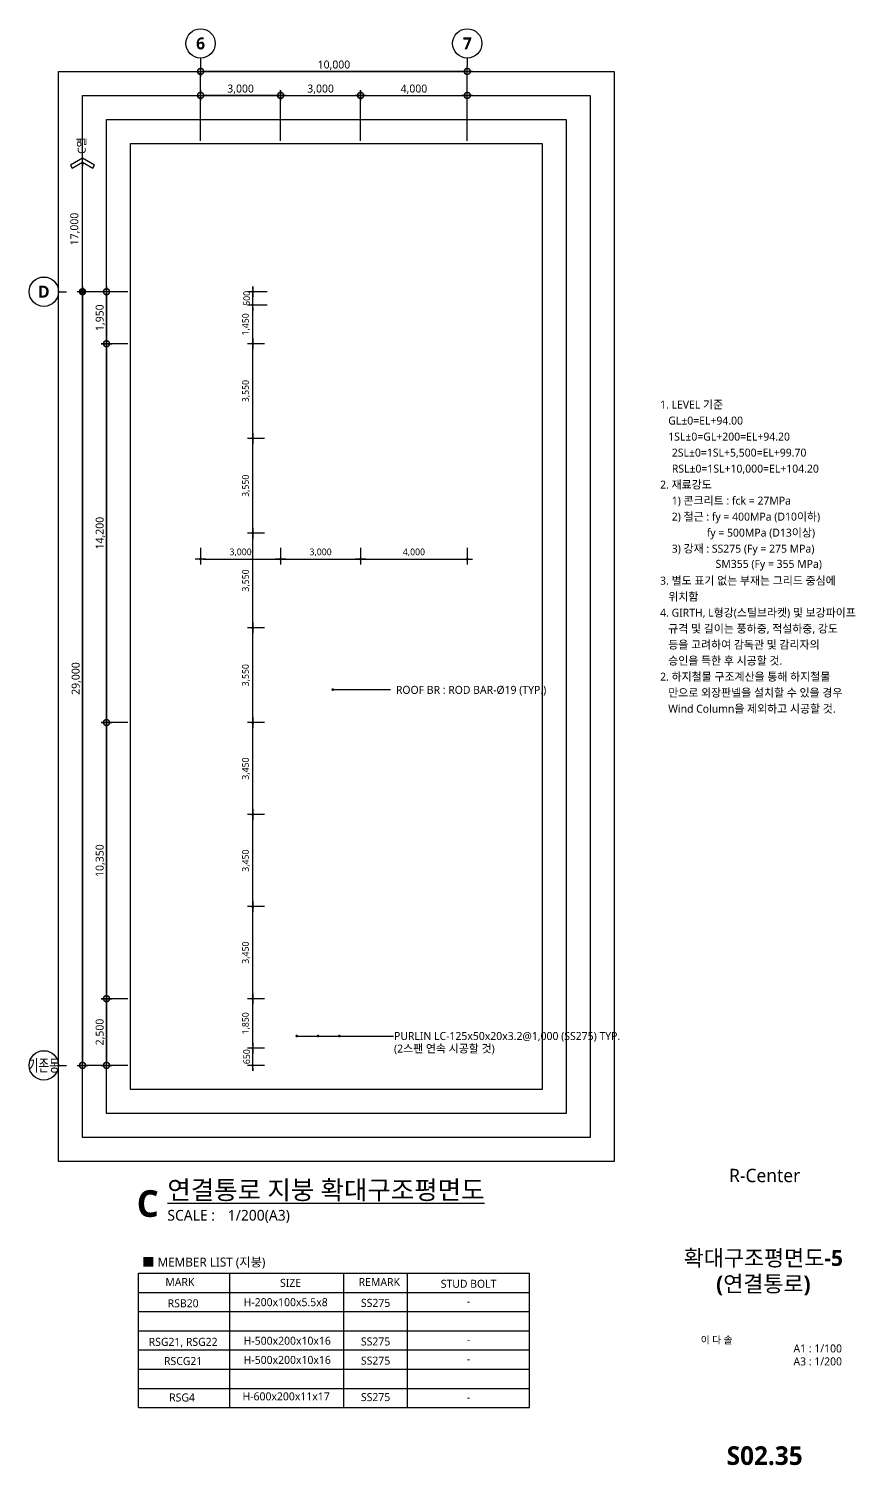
# Model space of a CAD drawing. Header units: millimetres. Extents: x 5446 to 585647, y 2414 to 57106.
# Drawn here: x 386452 to 417447, y 2937 to 56784 of the extents above; entities that cross this region are included whole.
import ezdxf
from ezdxf.enums import TextEntityAlignment as Align

# ---------------------------------------------------------------- set-up
doc = ezdxf.new("R2010")
doc.units = ezdxf.units.MM
doc.header["$LTSCALE"] = 100
doc.layers.get('DEFPOINTS').update_dxf_attribs({"color": 137})
for name, color, linetype in [('7', 7, 'Continuous'), ('DIM', 7, 'Continuous'), ('DIM-INT', 7, 'Continuous'), ('SYM', 6, 'Continuous'), ('SYM-BUB', 3, 'Continuous'), ('TEX', 3, 'Continuous'), ('TEXT', 3, 'Continuous'), ('XR-SHEET$0$TITLE', 7, 'Continuous'), ('XR-SHEET$1$SHT', 5, 'Continuous'), ('XR-SHEET$1$TEXT', 3, 'Continuous')]:
    doc.layers.add(name, color=color, linetype=linetype)
doc.layers.add('TEMP', color=171, linetype='Continuous', plot=False)
doc.styles.add('$0$스타일1', font='malgun.ttf')
doc.styles.add('XR-SHEET$0$굴림체(옥산)', font='malgun.ttf')
doc.styles.add('XR-SHEET$0$맑은고딕B', font='malgunbd.ttf')
doc.styles.add('맑은고딕B', font='malgunbd.ttf')
doc.styles.add('맑은고딕L', font='malgun.ttf')
doc.styles.add('스타일1', font='malgun.ttf')
doc.styles.add('스타일2', font='malgunbd.ttf')
doc.dimstyles.new('CJA', dxfattribs={"dimscale": 300, "dimtxt": 2.7, "dimasz": 1, "dimexe": 2, "dimexo": 3, "dimgap": 1, "dimtad": 1, "dimdec": 0, "dimzin": 1, "dimdsep": 46, "dimlunit": 6, "dimtxsty": '$0$스타일1', "dimblk": 'CJDOT', "dimcen": 0.09, "dimdle": 1, "dimclrd": 256, "dimclre": 256, "dimclrt": 3, "dimadec": 0, "dimazin": 0, "dimtfac": 1, "dimtdec": 0, "dimtix": 1, "dimtmove": 2, "dimatfit": 3, "dimldrblk": 'CJDOT', "dimfxl": 1, "dimtolj": 1, "dimtzin": 1, "dimarcsym": 0})
doc.dimstyles.new('GAUN-100', dxfattribs={"dimscale": 100, "dimtxt": 3, "dimasz": 1, "dimexe": 1, "dimexo": 1, "dimgap": 0.5, "dimtad": 1, "dimdec": 0, "dimzin": 1, "dimdsep": 46, "dimlunit": 6, "dimtxsty": '스타일1', "dimblk": 'GAUN-DOT', "dimcen": -2, "dimdle": 2, "dimclrd": 256, "dimclre": 256, "dimclrt": 3, "dimadec": 0, "dimazin": 0, "dimtfac": 1, "dimtdec": 0, "dimtix": 1, "dimtmove": 2, "dimatfit": 3, "dimldrblk": 'DOTSMALL', "dimfxl": 1, "dimtolj": 1, "dimtzin": 1, "dimarcsym": 0})

# ---------------------------------------------------------------- blocks, each defined once
blk = doc.blocks.new('dwgtitle')
at = {"layer": 'SYM', "color": 3, "style": '스타일1'}
blk.add_text('SCALE :', height=4, dxfattribs=at).set_placement((12.25, -1.4))
for tag, p, height in [('%%UTITLE', (12.25, 6.59), 7), ('1/100', (34.89, -1.4), 4)]:
    blk.add_attdef(tag, p, '', height=height, dxfattribs=at)
at = {"layer": 'SYM', "color": 6, "style": '스타일2'}
blk.add_attdef('A', text='', height=10, dxfattribs=at).set_placement((4.89, 5), align=Align.MIDDLE)
blk = doc.blocks.new('XR-SHEET$0$TITLE')
at = {"layer": 'XR-SHEET$0$TITLE', "true_color": 0x000000, "style": 'XR-SHEET$0$굴림체(옥산)'}
for tag, height, p in [('동명칭', 6, (776.77, -457.26)), ('SCALE-A1', 3, (797.5, -522)), ('SCALE-A3', 3, (797.5, -527)), ('DATA', 3, (797.5, -540))]:
    blk.add_attdef(tag, text='', height=height, dxfattribs=at).set_placement(p, align=Align.MIDDLE)
for tag, height, p in [('TITLE1', 6, (776.5, -479.4)), ('TITLE4', 6, (776.5, -484.39)), ('TITLE2', 6, (776.5, -489)), ('TITLE5', 6, (776.5, -493.99)), ('TITLE3', 6, (776.5, -498.7)), ('NAME-1', 3, (760.16, -517.5)), ('NAME-2', 3, (760.16, -526.5)), ('A0.00', 7, (776.5, -561))]:
    blk.add_attdef(tag, text='', height=height, dxfattribs=at).set_placement(p, align=Align.MIDDLE_CENTER)
blk = doc.blocks.new('NEW_BUB')
at = {"layer": 'SYM-BUB', "color": 6}
blk.add_line((0, 3), (0, 0), dxfattribs=at)
blk.add_circle((0, 8.5), 5.5, dxfattribs=at)
at = {"layer": 'SYM-BUB', "color": 3, "style": '스타일2'}
blk.add_attdef('X', text='', height=4.5, dxfattribs=at).set_placement((0, 8.5), align=Align.MIDDLE)
blk = doc.blocks.new('GAUN-DOT')
at = {"linetype": 'ByBlock'}
for p, q in [((2, 0), (-2, 0)), ((0, -2), (0, 2))]:
    blk.add_line(p, q, dxfattribs=at)
at = {"const_width": 2.25}
blk.add_lwpolyline([(0, 0.28125, 1), (0, -0.28125, 1)], format="xyb", close=True, dxfattribs=at)
blk = doc.blocks.new('*D332')
at = {"layer": 'DEFPOINTS', "color": 0, "transparency": 16777216}
for p in [(392897, 55184), (392897, 52484), (402897, 52484)]:
    blk.add_point(p, dxfattribs=at)
at = {"layer": 'DIM', "lineweight": -2, "transparency": 16777216}
for p, q in [((392897, 52584), (392897, 55284)), ((402797, 55184), (392997, 55184)), ((402897, 52584), (402897, 55284))]:
    blk.add_line(p, q, dxfattribs=at)
at = {"layer": 'DIM', "lineweight": -2, "transparency": 16777216, "xscale": 100, "yscale": 100, "zscale": 100, "rotation": 180}
blk.add_blockref('GAUN-DOT', (392897, 55184), dxfattribs=at)
at = {"layer": 'DIM', "lineweight": -2, "transparency": 16777216, "xscale": 100, "yscale": 100, "zscale": 100}
blk.add_blockref('GAUN-DOT', (402897, 55184), dxfattribs=at)
at = {"layer": 'DIM', "color": 3, "transparency": 16777216, "insert": (397897, 55415), "char_height": 300, "attachment_point": 5, "style": '스타일1'}
blk.add_mtext('\\A1;10,000', dxfattribs=at)
blk = doc.blocks.new('_DotSmall')
at = {"color": 0, "linetype": 'ByBlock', "const_width": 0.5}
blk.add_lwpolyline([(-0.0625, 0, 1), (0.0625, 0, 1)], format="xyb", close=True, dxfattribs=at)
blk = doc.blocks.new('*D333')
at = {"layer": 'DEFPOINTS', "color": 0, "transparency": 16777216}
for p in [(392897, 54284), (392897, 52484), (395897, 52484)]:
    blk.add_point(p, dxfattribs=at)
at = {"layer": 'DIM', "lineweight": -2, "transparency": 16777216}
for p, q in [((392897, 52584), (392897, 54384)), ((395797, 54284), (392997, 54284)), ((395897, 52584), (395897, 54384))]:
    blk.add_line(p, q, dxfattribs=at)
at = {"layer": 'DIM', "lineweight": -2, "transparency": 16777216, "xscale": 100, "yscale": 100, "zscale": 100, "rotation": 180}
blk.add_blockref('GAUN-DOT', (392897, 54284), dxfattribs=at)
at = {"layer": 'DIM', "lineweight": -2, "transparency": 16777216, "xscale": 100, "yscale": 100, "zscale": 100}
blk.add_blockref('GAUN-DOT', (395897, 54284), dxfattribs=at)
at = {"layer": 'DIM', "color": 3, "transparency": 16777216, "insert": (394397, 54514), "char_height": 300, "attachment_point": 5, "style": '스타일1'}
blk.add_mtext('\\A1;3,000', dxfattribs=at)
blk = doc.blocks.new('*D334')
at = {"layer": 'DEFPOINTS', "color": 0, "transparency": 16777216}
for p in [(398897, 54284), (395897, 52484), (398897, 52484)]:
    blk.add_point(p, dxfattribs=at)
at = {"layer": 'DIM', "lineweight": -2, "transparency": 16777216}
for p, q in [((395897, 52584), (395897, 54384)), ((395997, 54284), (398797, 54284)), ((398897, 52584), (398897, 54384))]:
    blk.add_line(p, q, dxfattribs=at)
at = {"layer": 'DIM', "lineweight": -2, "transparency": 16777216, "xscale": 100, "yscale": 100, "zscale": 100, "rotation": 180}
blk.add_blockref('GAUN-DOT', (395897, 54284), dxfattribs=at)
at = {"layer": 'DIM', "lineweight": -2, "transparency": 16777216, "xscale": 100, "yscale": 100, "zscale": 100}
blk.add_blockref('GAUN-DOT', (398897, 54284), dxfattribs=at)
at = {"layer": 'DIM', "color": 3, "transparency": 16777216, "insert": (397397, 54514), "char_height": 300, "attachment_point": 5, "style": '스타일1'}
blk.add_mtext('\\A1;3,000', dxfattribs=at)
blk = doc.blocks.new('*D335')
at = {"layer": 'DEFPOINTS', "color": 0, "transparency": 16777216}
for p in [(402897, 54284), (398897, 52484), (402897, 52484)]:
    blk.add_point(p, dxfattribs=at)
at = {"layer": 'DIM', "lineweight": -2, "transparency": 16777216}
for p, q in [((398897, 52584), (398897, 54384)), ((398997, 54284), (402797, 54284)), ((402897, 52584), (402897, 54384))]:
    blk.add_line(p, q, dxfattribs=at)
at = {"layer": 'DIM', "lineweight": -2, "transparency": 16777216, "xscale": 100, "yscale": 100, "zscale": 100, "rotation": 180}
blk.add_blockref('GAUN-DOT', (398897, 54284), dxfattribs=at)
at = {"layer": 'DIM', "lineweight": -2, "transparency": 16777216, "xscale": 100, "yscale": 100, "zscale": 100}
blk.add_blockref('GAUN-DOT', (402897, 54284), dxfattribs=at)
at = {"layer": 'DIM', "color": 3, "transparency": 16777216, "insert": (400897, 54514), "char_height": 300, "attachment_point": 5, "style": '스타일1'}
blk.add_mtext('\\A1;4,000', dxfattribs=at)
blk = doc.blocks.new('*D353')
at = {"layer": 'DEFPOINTS', "color": 0, "transparency": 16777216}
for p in [(390268, 46927), (389368, 44977), (390268, 44977)]:
    blk.add_point(p, dxfattribs=at)
at = {"layer": 'DIM', "lineweight": -2, "transparency": 16777216}
for p, q in [((390168, 46927), (389268, 46927)), ((389368, 46827), (389368, 45077)), ((390168, 44977), (389268, 44977))]:
    blk.add_line(p, q, dxfattribs=at)
at = {"layer": 'DIM', "lineweight": -2, "transparency": 16777216, "xscale": 100, "yscale": 100, "zscale": 100}
for p, rotation in [((389368, 46927), 90), ((389368, 44977), 270)]:
    blk.add_blockref('GAUN-DOT', p, dxfattribs=dict(at, rotation=rotation))
at = {"layer": 'DIM', "color": 3, "transparency": 16777216, "insert": (389138, 45952), "char_height": 300, "attachment_point": 5, "rotation": 90, "style": '스타일1'}
blk.add_mtext('\\A1;1,950', dxfattribs=at)
blk = doc.blocks.new('*D352')
at = {"layer": 'DEFPOINTS', "color": 0, "transparency": 16777216}
for p in [(390268, 44977), (389368, 30777), (390268, 30777)]:
    blk.add_point(p, dxfattribs=at)
at = {"layer": 'DIM', "lineweight": -2, "transparency": 16777216}
for p, q in [((390168, 44977), (389268, 44977)), ((389368, 44877), (389368, 30877)), ((390168, 30777), (389268, 30777))]:
    blk.add_line(p, q, dxfattribs=at)
at = {"layer": 'DIM', "lineweight": -2, "transparency": 16777216, "xscale": 100, "yscale": 100, "zscale": 100}
for p, rotation in [((389368, 44977), 90), ((389368, 30777), 270)]:
    blk.add_blockref('GAUN-DOT', p, dxfattribs=dict(at, rotation=rotation))
at = {"layer": 'DIM', "color": 3, "transparency": 16777216, "insert": (389138, 37877), "char_height": 300, "attachment_point": 5, "rotation": 90, "style": '스타일1'}
blk.add_mtext('\\A1;14,200', dxfattribs=at)
blk = doc.blocks.new('*D348')
at = {"layer": 'DEFPOINTS', "color": 0, "transparency": 16777216}
for p in [(390268, 30777), (389368, 20427), (390268, 20427)]:
    blk.add_point(p, dxfattribs=at)
at = {"layer": 'DIM', "lineweight": -2, "transparency": 16777216}
for p, q in [((390168, 30777), (389268, 30777)), ((389368, 30677), (389368, 20527)), ((390168, 20427), (389268, 20427))]:
    blk.add_line(p, q, dxfattribs=at)
at = {"layer": 'DIM', "lineweight": -2, "transparency": 16777216, "xscale": 100, "yscale": 100, "zscale": 100}
for p, rotation in [((389368, 30777), 90), ((389368, 20427), 270)]:
    blk.add_blockref('GAUN-DOT', p, dxfattribs=dict(at, rotation=rotation))
at = {"layer": 'DIM', "color": 3, "transparency": 16777216, "insert": (389138, 25602), "char_height": 300, "attachment_point": 5, "rotation": 90, "style": '스타일1'}
blk.add_mtext('\\A1;10,350', dxfattribs=at)
blk = doc.blocks.new('*D349')
at = {"layer": 'DEFPOINTS', "color": 0, "transparency": 16777216}
for p in [(390268, 46927), (388468, 17927), (390268, 17927)]:
    blk.add_point(p, dxfattribs=at)
at = {"layer": 'DIM', "lineweight": -2, "transparency": 16777216}
for p, q in [((390168, 46927), (388368, 46927)), ((388468, 46827), (388468, 18027)), ((390168, 17927), (388368, 17927))]:
    blk.add_line(p, q, dxfattribs=at)
at = {"layer": 'DIM', "lineweight": -2, "transparency": 16777216, "xscale": 100, "yscale": 100, "zscale": 100}
for p, rotation in [((388468, 46927), 90), ((388468, 17927), 270)]:
    blk.add_blockref('GAUN-DOT', p, dxfattribs=dict(at, rotation=rotation))
at = {"layer": 'DIM', "color": 3, "transparency": 16777216, "insert": (388238, 32427), "char_height": 300, "attachment_point": 5, "rotation": 90, "style": '스타일1'}
blk.add_mtext('\\A1;29,000', dxfattribs=at)
blk = doc.blocks.new('*D350')
at = {"layer": 'DEFPOINTS', "color": 0, "transparency": 16777216}
for p in [(390268, 20427), (389368, 17927), (390268, 17927)]:
    blk.add_point(p, dxfattribs=at)
at = {"layer": 'DIM', "lineweight": -2, "transparency": 16777216}
for p, q in [((390168, 20427), (389268, 20427)), ((389368, 20327), (389368, 18027)), ((390168, 17927), (389268, 17927))]:
    blk.add_line(p, q, dxfattribs=at)
at = {"layer": 'DIM', "lineweight": -2, "transparency": 16777216, "xscale": 100, "yscale": 100, "zscale": 100}
for p, rotation in [((389368, 20427), 90), ((389368, 17927), 270)]:
    blk.add_blockref('GAUN-DOT', p, dxfattribs=dict(at, rotation=rotation))
at = {"layer": 'DIM', "color": 3, "transparency": 16777216, "insert": (389138, 19177), "char_height": 300, "attachment_point": 5, "rotation": 90, "style": '스타일1'}
blk.add_mtext('\\A1;2,500', dxfattribs=at)
blk = doc.blocks.new('연장 화살표')
at = {"layer": 'DIM'}
blk.add_line((-0.49, 0), (-1, 0), dxfattribs=at)
blk.add_lwpolyline([(-1.23, 1.29), (-0.49, 0), (-1.23, -1.29), (-0.86, -1.5), (0, 0), (-0.86, 1.5)], close=True, dxfattribs=at)
blk = doc.blocks.new('*D351')
at = {"layer": 'DEFPOINTS', "color": 0, "transparency": 16777216}
for p in [(388468, 51927), (388468, 51927), (390268, 46927)]:
    blk.add_point(p, dxfattribs=at)
at = {"layer": 'DIM', "color": 7, "lineweight": -2, "transparency": 16777216}
for p, q in [((388468, 46727), (388468, 51627)), ((389968, 46927), (388268, 46927))]:
    blk.add_line(p, q, dxfattribs=at)
at = {"layer": 'DIM', "color": 7, "lineweight": -2, "transparency": 16777216, "xscale": 300, "yscale": 300, "zscale": 300}
for name, p, rotation in [('연장 화살표', (388468, 51927), 90), ('_DotSmall', (388468, 46927), 270)]:
    blk.add_blockref(name, p, dxfattribs=dict(at, rotation=rotation))
at = {"layer": 'DIM', "color": 3, "transparency": 16777216, "insert": (388188, 49277), "char_height": 300, "attachment_point": 5, "rotation": 90, "style": '스타일1'}
blk.add_mtext('\\A1;17,000', dxfattribs=at)
blk = doc.blocks.new('CJDOT')
blk.add_line((-2, 0), (2, 0))
at = {"const_width": 0.5}
blk.add_lwpolyline([(-0.25, 0, 1), (0.25, 0, 1)], format="xyb", close=True, dxfattribs=at)
blk = doc.blocks.new('*D359')
at = {"layer": 'DEFPOINTS', "color": 0, "transparency": 16777216}
for p in [(394852, 23877), (395594, 23877), (395594, 20427)]:
    blk.add_point(p, dxfattribs=at)
at = {"layer": 'DIM-INT', "lineweight": -2, "transparency": 16777216}
for p, q in [((395294, 23877), (394652, 23877)), ((394852, 20527), (394852, 23777)), ((395294, 20427), (394652, 20427))]:
    blk.add_line(p, q, dxfattribs=at)
at = {"layer": 'DIM-INT', "lineweight": -2, "transparency": 16777216, "xscale": 100, "yscale": 100, "zscale": 100}
for p, rotation in [((394852, 23877), 90), ((394852, 20427), 270)]:
    blk.add_blockref('CJDOT', p, dxfattribs=dict(at, rotation=rotation))
at = {"layer": 'DIM-INT', "color": 3, "transparency": 16777216, "insert": (394602, 22152), "char_height": 250, "attachment_point": 5, "rotation": 90, "style": '$0$스타일1'}
blk.add_mtext('\\A1;3,450', dxfattribs=at)
blk = doc.blocks.new('*D360')
at = {"layer": 'DEFPOINTS', "color": 0, "transparency": 16777216}
for p in [(394852, 27327), (395594, 27327), (395594, 23877)]:
    blk.add_point(p, dxfattribs=at)
at = {"layer": 'DIM-INT', "lineweight": -2, "transparency": 16777216}
for p, q in [((395294, 27327), (394652, 27327)), ((394852, 23977), (394852, 27227)), ((395294, 23877), (394652, 23877))]:
    blk.add_line(p, q, dxfattribs=at)
at = {"layer": 'DIM-INT', "lineweight": -2, "transparency": 16777216, "xscale": 100, "yscale": 100, "zscale": 100}
for p, rotation in [((394852, 27327), 90), ((394852, 23877), 270)]:
    blk.add_blockref('CJDOT', p, dxfattribs=dict(at, rotation=rotation))
at = {"layer": 'DIM-INT', "color": 3, "transparency": 16777216, "insert": (394602, 25602), "char_height": 250, "attachment_point": 5, "rotation": 90, "style": '$0$스타일1'}
blk.add_mtext('\\A1;3,450', dxfattribs=at)
blk = doc.blocks.new('*D361')
at = {"layer": 'DEFPOINTS', "color": 0, "transparency": 16777216}
for p in [(394852, 30777), (395594, 30777), (395594, 27327)]:
    blk.add_point(p, dxfattribs=at)
at = {"layer": 'DIM-INT', "lineweight": -2, "transparency": 16777216}
for p, q in [((395294, 30777), (394652, 30777)), ((394852, 27427), (394852, 30677)), ((395294, 27327), (394652, 27327))]:
    blk.add_line(p, q, dxfattribs=at)
at = {"layer": 'DIM-INT', "lineweight": -2, "transparency": 16777216, "xscale": 100, "yscale": 100, "zscale": 100}
for p, rotation in [((394852, 30777), 90), ((394852, 27327), 270)]:
    blk.add_blockref('CJDOT', p, dxfattribs=dict(at, rotation=rotation))
at = {"layer": 'DIM-INT', "color": 3, "transparency": 16777216, "insert": (394602, 29052), "char_height": 250, "attachment_point": 5, "rotation": 90, "style": '$0$스타일1'}
blk.add_mtext('\\A1;3,450', dxfattribs=at)
blk = doc.blocks.new('*D362')
at = {"layer": 'DEFPOINTS', "color": 0, "transparency": 16777216}
for p in [(394852, 34327), (395594, 34327), (395594, 30777)]:
    blk.add_point(p, dxfattribs=at)
at = {"layer": 'DIM-INT', "lineweight": -2, "transparency": 16777216}
for p, q in [((395294, 34327), (394652, 34327)), ((394852, 30877), (394852, 34227)), ((395294, 30777), (394652, 30777))]:
    blk.add_line(p, q, dxfattribs=at)
at = {"layer": 'DIM-INT', "lineweight": -2, "transparency": 16777216, "xscale": 100, "yscale": 100, "zscale": 100}
for p, rotation in [((394852, 34327), 90), ((394852, 30777), 270)]:
    blk.add_blockref('CJDOT', p, dxfattribs=dict(at, rotation=rotation))
at = {"layer": 'DIM-INT', "color": 3, "transparency": 16777216, "insert": (394602, 32552), "char_height": 250, "attachment_point": 5, "rotation": 90, "style": '$0$스타일1'}
blk.add_mtext('\\A1;3,550', dxfattribs=at)
blk = doc.blocks.new('*D363')
at = {"layer": 'DEFPOINTS', "color": 0, "transparency": 16777216}
for p in [(394852, 37877), (395594, 37877), (395594, 34327)]:
    blk.add_point(p, dxfattribs=at)
at = {"layer": 'DIM-INT', "lineweight": -2, "transparency": 16777216}
for p, q in [((395294, 37877), (394652, 37877)), ((394852, 34427), (394852, 37777)), ((395294, 34327), (394652, 34327))]:
    blk.add_line(p, q, dxfattribs=at)
at = {"layer": 'DIM-INT', "lineweight": -2, "transparency": 16777216, "xscale": 100, "yscale": 100, "zscale": 100}
for p, rotation in [((394852, 37877), 90), ((394852, 34327), 270)]:
    blk.add_blockref('CJDOT', p, dxfattribs=dict(at, rotation=rotation))
at = {"layer": 'DIM-INT', "color": 3, "transparency": 16777216, "insert": (394602, 36102), "char_height": 250, "attachment_point": 5, "rotation": 90, "style": '$0$스타일1'}
blk.add_mtext('\\A1;3,550', dxfattribs=at)
blk = doc.blocks.new('*D364')
at = {"layer": 'DEFPOINTS', "color": 0, "transparency": 16777216}
for p in [(394852, 41427), (395594, 41427), (395594, 37877)]:
    blk.add_point(p, dxfattribs=at)
at = {"layer": 'DIM-INT', "lineweight": -2, "transparency": 16777216}
for p, q in [((395294, 41427), (394652, 41427)), ((394852, 37977), (394852, 41327)), ((395294, 37877), (394652, 37877))]:
    blk.add_line(p, q, dxfattribs=at)
at = {"layer": 'DIM-INT', "lineweight": -2, "transparency": 16777216, "xscale": 100, "yscale": 100, "zscale": 100}
for p, rotation in [((394852, 41427), 90), ((394852, 37877), 270)]:
    blk.add_blockref('CJDOT', p, dxfattribs=dict(at, rotation=rotation))
at = {"layer": 'DIM-INT', "color": 3, "transparency": 16777216, "insert": (394602, 39652), "char_height": 250, "attachment_point": 5, "rotation": 90, "style": '$0$스타일1'}
blk.add_mtext('\\A1;3,550', dxfattribs=at)
blk = doc.blocks.new('*D365')
at = {"layer": 'DEFPOINTS', "color": 0, "transparency": 16777216}
for p in [(394852, 44977), (395594, 44977), (395594, 41427)]:
    blk.add_point(p, dxfattribs=at)
at = {"layer": 'DIM-INT', "lineweight": -2, "transparency": 16777216}
for p, q in [((395294, 44977), (394652, 44977)), ((394852, 41527), (394852, 44877)), ((395294, 41427), (394652, 41427))]:
    blk.add_line(p, q, dxfattribs=at)
at = {"layer": 'DIM-INT', "lineweight": -2, "transparency": 16777216, "xscale": 100, "yscale": 100, "zscale": 100}
for p, rotation in [((394852, 44977), 90), ((394852, 41427), 270)]:
    blk.add_blockref('CJDOT', p, dxfattribs=dict(at, rotation=rotation))
at = {"layer": 'DIM-INT', "color": 3, "transparency": 16777216, "insert": (394602, 43202), "char_height": 250, "attachment_point": 5, "rotation": 90, "style": '$0$스타일1'}
blk.add_mtext('\\A1;3,550', dxfattribs=at)
blk = doc.blocks.new('*D366')
at = {"layer": 'DEFPOINTS', "color": 0, "transparency": 16777216}
for p in [(394852, 46427), (395697, 46427), (395594, 44977)]:
    blk.add_point(p, dxfattribs=at)
at = {"layer": 'DIM-INT', "lineweight": -2, "transparency": 16777216}
for p, q in [((395397, 46427), (394652, 46427)), ((394852, 45077), (394852, 46327)), ((395294, 44977), (394652, 44977))]:
    blk.add_line(p, q, dxfattribs=at)
at = {"layer": 'DIM-INT', "lineweight": -2, "transparency": 16777216, "xscale": 100, "yscale": 100, "zscale": 100}
for p, rotation in [((394852, 46427), 90), ((394852, 44977), 270)]:
    blk.add_blockref('CJDOT', p, dxfattribs=dict(at, rotation=rotation))
at = {"layer": 'DIM-INT', "color": 3, "transparency": 16777216, "insert": (394601, 45702), "char_height": 250, "attachment_point": 5, "rotation": 90, "style": '$0$스타일1'}
blk.add_mtext('\\A1;1,450', dxfattribs=at)
blk = doc.blocks.new('*D385')
at = {"layer": 'DEFPOINTS', "color": 0, "transparency": 16777216}
for p in [(392897, 37628), (395897, 37628), (395897, 36903)]:
    blk.add_point(p, dxfattribs=at)
at = {"layer": 'DIM-INT', "lineweight": -2, "transparency": 16777216}
for p, q in [((392897, 37328), (392897, 36703)), ((395897, 37328), (395897, 36703)), ((392997, 36903), (395797, 36903))]:
    blk.add_line(p, q, dxfattribs=at)
at = {"layer": 'DIM-INT', "lineweight": -2, "transparency": 16777216, "xscale": 100, "yscale": 100, "zscale": 100, "rotation": 180}
blk.add_blockref('CJDOT', (392897, 36903), dxfattribs=at)
at = {"layer": 'DIM-INT', "lineweight": -2, "transparency": 16777216, "xscale": 100, "yscale": 100, "zscale": 100}
blk.add_blockref('CJDOT', (395897, 36903), dxfattribs=at)
at = {"layer": 'DIM-INT', "color": 3, "transparency": 16777216, "insert": (394397, 37153), "char_height": 250, "attachment_point": 5, "style": '$0$스타일1'}
blk.add_mtext('\\A1;3,000', dxfattribs=at)
blk = doc.blocks.new('*D386')
at = {"layer": 'DEFPOINTS', "color": 0, "transparency": 16777216}
for p in [(395897, 37628), (398897, 37628), (398897, 36903)]:
    blk.add_point(p, dxfattribs=at)
at = {"layer": 'DIM-INT', "lineweight": -2, "transparency": 16777216}
for p, q in [((395897, 37328), (395897, 36703)), ((398897, 37328), (398897, 36703)), ((395997, 36903), (398797, 36903))]:
    blk.add_line(p, q, dxfattribs=at)
at = {"layer": 'DIM-INT', "lineweight": -2, "transparency": 16777216, "xscale": 100, "yscale": 100, "zscale": 100, "rotation": 180}
blk.add_blockref('CJDOT', (395897, 36903), dxfattribs=at)
at = {"layer": 'DIM-INT', "lineweight": -2, "transparency": 16777216, "xscale": 100, "yscale": 100, "zscale": 100}
blk.add_blockref('CJDOT', (398897, 36903), dxfattribs=at)
at = {"layer": 'DIM-INT', "color": 3, "transparency": 16777216, "insert": (397397, 37153), "char_height": 250, "attachment_point": 5, "style": '$0$스타일1'}
blk.add_mtext('\\A1;3,000', dxfattribs=at)
blk = doc.blocks.new('*D387')
at = {"layer": 'DEFPOINTS', "color": 0, "transparency": 16777216}
for p in [(398897, 37622), (402897, 37628), (402897, 36903)]:
    blk.add_point(p, dxfattribs=at)
at = {"layer": 'DIM-INT', "lineweight": -2, "transparency": 16777216}
for p, q in [((398897, 37322), (398897, 36703)), ((402897, 37328), (402897, 36703)), ((398997, 36903), (402797, 36903))]:
    blk.add_line(p, q, dxfattribs=at)
at = {"layer": 'DIM-INT', "lineweight": -2, "transparency": 16777216, "xscale": 100, "yscale": 100, "zscale": 100, "rotation": 180}
blk.add_blockref('CJDOT', (398897, 36903), dxfattribs=at)
at = {"layer": 'DIM-INT', "lineweight": -2, "transparency": 16777216, "xscale": 100, "yscale": 100, "zscale": 100}
blk.add_blockref('CJDOT', (402897, 36903), dxfattribs=at)
at = {"layer": 'DIM-INT', "color": 3, "transparency": 16777216, "insert": (400897, 37153), "char_height": 250, "attachment_point": 5, "style": '$0$스타일1'}
blk.add_mtext('\\A1;4,000', dxfattribs=at)
blk = doc.blocks.new('A$C8b652f08')
at = {"layer": 'TEXT', "style": '스타일1'}
for s, p in [('1. LEVEL 기준', (757, -2089)), ('   GL%%P0=EL+94.00', (757, -3289)), ('   1SL%%P0=GL+200=EL+94.20', (757, -4489)), (' 2SL%%P0=1SL+5,500=EL+99.70', (1434, -5689)), (' RSL%%P0=1SL+10,000=EL+104.20', (1434, -6889)), ('2. 재료강도', (757, -8089)), ('1) 콘크리트 : fck = 27MPa', (1630, -9289)), ('2) 철근 : fy = 400MPa (D10이하)', (1630, -10489)), ('         fy = 500MPa (D13이상)', (2424, -11689)), ('3) 강재 : SS275 (Fy = 275 MPa)', (1630, -12889)), ('SM355 (Fy = 355 MPa)', (4921, -14030)), ('3. 별도 표기 없는 부재는 그리드 중심에', (757, -15289)), ('   위치함', (757, -16489)), ('4. GIRTH, L형강(스틸브라켓) 및 보강파이프', (757, -17689)), ('   규격 및 길이는 풍하중, 적설하중, 강도', (757, -18889)), ('   등을 고려하여 감독관 및 감리자의 ', (757, -20089)), ('   승인을 득한 후 시공할 것. ', (757, -21289)), ('2. 하지철물 구조계산을 통해 하지철물 ', (757, -22489)), ('   만으로 외장판넬을 설치할 수 있을 경우', (757, -23689)), ('   Wind Column을 제외하고 시공할 것.', (757, -24889))]:
    blk.add_text(s, height=600, dxfattribs=at).set_placement(p, align=Align.BOTTOM_LEFT)
blk = doc.blocks.new('*D478')
at = {"layer": 'DEFPOINTS', "color": 0, "transparency": 16777216}
for p in [(394852, 46927), (395697, 46927), (395697, 46427)]:
    blk.add_point(p, dxfattribs=at)
at = {"layer": 'DIM-INT', "lineweight": -2, "transparency": 16777216}
for p, q in [((395397, 46927), (394652, 46927)), ((394852, 47027), (394852, 47127)), ((394852, 46427), (394852, 46927)), ((395397, 46427), (394652, 46427)), ((394852, 46327), (394852, 46227))]:
    blk.add_line(p, q, dxfattribs=at)
at = {"layer": 'DIM-INT', "lineweight": -2, "transparency": 16777216, "xscale": 100, "yscale": 100, "zscale": 100}
for p, rotation in [((394852, 46927), 270), ((394852, 46427), 90)]:
    blk.add_blockref('CJDOT', p, dxfattribs=dict(at, rotation=rotation))
at = {"layer": 'DIM-INT', "color": 3, "transparency": 16777216, "insert": (394623, 46677), "char_height": 250, "attachment_point": 5, "rotation": 90, "style": '$0$스타일1'}
blk.add_mtext('\\A1;500', dxfattribs=at)
blk = doc.blocks.new('*D484')
at = {"layer": 'DEFPOINTS', "color": 0, "transparency": 16777216}
for p in [(394852, 20427), (395594, 20427), (395597, 18577)]:
    blk.add_point(p, dxfattribs=at)
at = {"layer": 'DIM-INT', "lineweight": -2, "transparency": 16777216}
for p, q in [((395294, 20427), (394652, 20427)), ((394852, 18677), (394852, 20327)), ((395297, 18577), (394652, 18577))]:
    blk.add_line(p, q, dxfattribs=at)
at = {"layer": 'DIM-INT', "lineweight": -2, "transparency": 16777216, "xscale": 100, "yscale": 100, "zscale": 100}
for p, rotation in [((394852, 20427), 90), ((394852, 18577), 270)]:
    blk.add_blockref('CJDOT', p, dxfattribs=dict(at, rotation=rotation))
at = {"layer": 'DIM-INT', "color": 3, "transparency": 16777216, "insert": (394601, 19502), "char_height": 250, "attachment_point": 5, "rotation": 90, "style": '$0$스타일1'}
blk.add_mtext('\\A1;1,850', dxfattribs=at)
blk = doc.blocks.new('*D485')
at = {"layer": 'DEFPOINTS', "color": 0, "transparency": 16777216}
for p in [(394852, 18577), (395597, 18577), (395597, 17927)]:
    blk.add_point(p, dxfattribs=at)
at = {"layer": 'DIM-INT', "lineweight": -2, "transparency": 16777216}
for p, q in [((395297, 18577), (394652, 18577)), ((394852, 18677), (394852, 18777)), ((394852, 17927), (394852, 18577)), ((395297, 17927), (394652, 17927)), ((394852, 17827), (394852, 17727))]:
    blk.add_line(p, q, dxfattribs=at)
at = {"layer": 'DIM-INT', "lineweight": -2, "transparency": 16777216, "xscale": 100, "yscale": 100, "zscale": 100}
for p, rotation in [((394852, 18577), 270), ((394852, 17927), 90)]:
    blk.add_blockref('CJDOT', p, dxfattribs=dict(at, rotation=rotation))
at = {"layer": 'DIM-INT', "color": 3, "transparency": 16777216, "insert": (394623, 18252), "char_height": 250, "attachment_point": 5, "rotation": 90, "style": '$0$스타일1'}
blk.add_mtext('\\A1;650', dxfattribs=at)

msp = doc.modelspace()

# ---------------------------------------------------------------- linework, layer by layer
at = {"layer": '7'}
for p, q in [((390566.2, 10133.6), (405235.7, 10133.6)), ((390566.2, 5101.7), (390566.2, 10133.6)), ((393997.5, 5101.7), (393997.5, 10133.6)), ((398265.1, 5101.7), (398265.1, 10133.6)), ((400655.4, 5101.7), (400655.4, 10133.6)), ((405235.7, 5101.7), (405235.7, 10133.6)), ((390566.2, 9414.8), (405235.7, 9414.8)), ((390566.2, 8695.9), (405235.7, 8695.9)), ((390566.2, 7977.1), (405235.7, 7977.1)), ((390566.2, 7258.2), (405235.7, 7258.2)), ((390566.2, 6539.4), (405235.7, 6539.4)), ((390566.2, 5820.5), (405235.7, 5820.5)), ((390566.2, 5101.7), (405235.7, 5101.7))]:
    msp.add_line(p, q, dxfattribs=at)
at = {"layer": 'TEMP'}
for points in [[(387568.5, 55184.2), (408400.7, 55184.2), (408400.7, 14318.6), (387568.5, 14318.6)], [(388468.5, 54284.2), (407500.7, 54284.2), (407500.7, 15218.6), (388468.5, 15218.6)], [(389368.5, 53384.2), (406600.7, 53384.2), (406600.7, 16118.6), (389368.5, 16118.6)], [(390268.5, 52484.2), (405700.7, 52484.2), (405700.7, 17018.6), (390268.5, 17018.6)]]:
    msp.add_lwpolyline(points, close=True, dxfattribs=at)
at = {"layer": 'TEX', "color": 6, "const_width": 50}
for points in [[(397853.4, 31986.4, 1), (397853.4, 32036.4, 1)], [(397853.4, 31986.4, 1), (397853.4, 32036.4, 1)], [(396503.5, 19002.4, 1), (396503.5, 19052.4, 1)], [(396503.5, 19002.4, 1), (396503.5, 19052.4, 1)], [(397303.5, 19002.4, 1), (397303.5, 19052.4, 1)], [(397303.5, 19002.4, 1), (397303.5, 19052.4, 1)], [(398103.5, 19002.4, 1), (398103.5, 19052.4, 1)], [(398103.5, 19002.4, 1), (398103.5, 19052.4, 1)]]:
    msp.add_lwpolyline(points, format="xyb", close=True, dxfattribs=at)
at = {"layer": 'TEX', "color": 6}
for points in [[(397853.4, 32011.4), (397853.4, 32011.4), (400013, 32011.4)], [(396503.5, 19027.4), (396503.5, 19027.4), (400133.3, 19027.4)]]:
    msp.add_lwpolyline(points, dxfattribs=at)

# ---------------------------------------------------------------- block references
at = {"layer": 'DIM', "xscale": 0.5, "yscale": 0.5, "zscale": 0.5}
msp.add_blockref('A$C8b652f08', (409750, 43500), dxfattribs=at)
at = {"layer": 'SYM', "xscale": 100, "yscale": 100, "zscale": 100}
msp.add_blockref('dwgtitle', (390426, 12248.3, -0.5), dxfattribs=at).add_auto_attribs({'%%UTITLE': '%%U연결통로 지붕 확대구조평면도', '1/100': '1/200(A3)', 'A': 'C'})
at = {"layer": 'SYM-BUB', "xscale": 100, "yscale": 100, "zscale": 100}
for p, values in [((392896.5, 55384.2), {'X': '6'}), ((402896.5, 55384.2), {'X': '7'})]:
    msp.add_blockref('NEW_BUB', p, dxfattribs=at).add_auto_attribs(values)
at = {"layer": 'SYM-BUB'}
ref = msp.add_blockref('NEW_BUB', (387868.5, 46927), dxfattribs=dict(at, xscale=100, yscale=100, zscale=100, rotation=90))
ref.add_attrib('X', 'D', dxfattribs={"color": 3, "height": 450, "style": '스타일2'}).set_placement((387018.5, 46927), align=Align.MIDDLE)
ref = msp.add_blockref('NEW_BUB', (387868.5, 17927), dxfattribs=dict(at, xscale=100, yscale=100, zscale=100, rotation=90))
ref.add_attrib('X', '기존동', dxfattribs={"color": 3, "height": 450, "style": '스타일2', "width": 0.7}).set_placement((387018.5, 17927), align=Align.MIDDLE)
at = {"layer": 'TEXT'}
ref = msp.add_blockref('XR-SHEET$0$TITLE', (336400, 0), dxfattribs=dict(at, xscale=100, yscale=100, zscale=100))
ref.add_attrib('TITLE2', '확대구조평면도-5', dxfattribs={"layer": 'XR-SHEET$1$SHT', "color": 4, "true_color": 0x000004, "height": 600, "style": '맑은고딕B'}).set_placement((414000, 10708.6), align=Align.MIDDLE_CENTER)
ref.add_attrib('TITLE3', '(연결통로)', dxfattribs={"layer": 'XR-SHEET$1$SHT', "color": 4, "true_color": 0x000004, "height": 600, "style": 'XR-SHEET$0$맑은고딕B'}).set_placement((414000, 9738.2, 1377.1), align=Align.MIDDLE_CENTER)
ref.add_attrib('NAME-1', '이 다 솔', dxfattribs={"layer": 'XR-SHEET$1$TEXT', "color": 3, "true_color": 0x000003, "height": 270, "style": '스타일1'}).set_placement((411650, 7633.3, 1377.1), align=Align.MIDDLE_LEFT)
ref.add_attrib('SCALE-A1', 'A1 : 1/100', dxfattribs={"layer": 'XR-SHEET$1$SHT', "color": 3, "true_color": 0x000003, "height": 300, "style": '스타일1'}).set_placement((416039.1, 7317.2), align=Align.MIDDLE_CENTER)
ref.add_attrib('SCALE-A3', 'A3 : 1/200', dxfattribs={"layer": 'XR-SHEET$1$SHT', "color": 3, "true_color": 0x000003, "height": 300, "style": '스타일1'}).set_placement((416039.1, 6830.8), align=Align.MIDDLE_CENTER)
ref.add_attrib('A0.00', 'S02.35', dxfattribs={"layer": 'XR-SHEET$1$SHT', "color": 4, "true_color": 0x000004, "height": 700, "style": '맑은고딕B'}).set_placement((414050, 3300), align=Align.MIDDLE_CENTER)

# ---------------------------------------------------------------- texts
at = {"layer": 'DIM', "color": 3, "style": '스타일1'}
msp.add_text('C열', height=300, rotation=90, dxfattribs=at).set_placement((388589.1, 52401.2), align=Align.CENTER)
at = {"layer": 'TEX'}
for s, height, style, p in [('ROOF BR : ROD BAR-Ø19 (TYP.)', 300, '맑은고딕L', (400221, 32002.3, -786309.8)), ('PURLIN LC-125x50x20x3.2@1,000 (SS275) TYP.', 300, '스타일1', (400151.1, 19027.4)), ('(2스팬 연속 시공할 것)', 300, '스타일1', (400150.9, 18556.6)), ('■ MEMBER LIST (지붕)', 336.96, '스타일1', (390708.9, 10554.1))]:
    msp.add_text(s, height=height, dxfattribs=dict(at, style=style)).set_placement(p, align=Align.MIDDLE_LEFT)
at = {"layer": 'TEXT', "style": '스타일1'}
for s, height, p in [('R-Center', 500, (414050, 13800)), ('SIZE', 300, (396270.8, 9774.2)), ('STUD BOLT', 300, (402945.6, 9740.1)), ('RSB20', 300, (392243.8, 9009, 0)), ('SS275', 300, (399460.3, 9023.8)), ('-', 300, (402945.6, 9084.5, 0)), ('RSG21, RSG22', 300, (392243.8, 7563.6, 0)), ('SS275', 300, (399460.3, 7578.3)), ('-', 300, (402945.6, 7646.8, 0)), ('SS275', 300, (399460.3, 6859.5)), ('RSCG21', 300, (392243.8, 6844.8, 0)), ('-', 300, (402945.6, 6928, 0)), ('RSG4', 300, (392200.7, 5478.2, 0)), ('SS275', 300, (399460.3, 5492.9)), ('-', 300, (402945.6, 5490.3, 0))]:
    msp.add_text(s, height=height, dxfattribs=at).set_placement(p, align=Align.MIDDLE_CENTER)
for s, p in [('MARK', (391576.1, 9656.7)), ('REMARK', (398824.7, 9656.1)), ('H-200x100x5.5x8', (394511.3, 8900.4, 0)), ('H-500x200x10x16', (394511.3, 7455, 0)), ('H-500x200x10x16', (394511.3, 6736.1, 0)), ('H-600x200x11x17', (394468.3, 5369.6, 0))]:
    msp.add_text(s, height=300, dxfattribs=at).set_placement(p)

# ---------------------------------------------------------------- dimensions: what is measured, and where the dimension line sits
at = {"layer": 'DIM'}
for base, p1, p2, picture, middle in [((392896.5, 55184.2), (402896.5, 52484.2), (392896.5, 52484.2), '*D332', (397896.5, 55415.2)), ((392896.5, 54284.2), (395896.5, 52484.2), (392896.5, 52484.2), '*D333', (394396.5, 54514.4)), ((398896.5, 54284.2), (395896.5, 52484.2), (398896.5, 52484.2), '*D334', (397396.5, 54514.4)), ((402896.5, 54284.2), (398896.5, 52484.2), (402896.5, 52484.2), '*D335', (400896.5, 54514.4))]:
    dim = msp.add_linear_dim(base=base, p1=p1, p2=p2, dimstyle='GAUN-100', dxfattribs=at)
    dim.commit()
    dim.dimension.update_dxf_attribs({"geometry": picture, "text_midpoint": middle})
dim = msp.add_linear_dim(base=(388468.5, 51927), p1=(390268.5, 46927), p2=(388468.5, 51927), angle=270, text='17,000', dimstyle='CJA', override={"dimscale": 100, "dimtxt": 3, "dimasz": 3, "dimexe": 2, "dimexo": 3, "dimlunit": 6, "dimtxsty": '스타일1', "dimblk1": 'DotSmall', "dimblk2": '연장 화살표', "dimsah": 1, "dimdle": 2, "dimse2": 1, "dimclrd": 7, "dimclre": 7}, dxfattribs=at)
dim.commit()
dim.dimension.update_dxf_attribs({"geometry": '*D351', "text_midpoint": (388187.5, 49277)})
for base, p1, p2, picture, middle in [((388468.5, 17927), (390268.5, 46927), (390268.5, 17927), '*D349', (388238.3, 32427)), ((389368.5, 44977), (390268.5, 46927), (390268.5, 44977), '*D353', (389137.5, 45952)), ((389368.5, 30777), (390268.5, 44977), (390268.5, 30777), '*D352', (389137.5, 37877)), ((389368.5, 20427), (390268.5, 30777), (390268.5, 20427), '*D348', (389137.5, 25602)), ((389368.5, 17927), (390268.5, 20427), (390268.5, 17927), '*D350', (389138.3, 19177))]:
    dim = msp.add_linear_dim(base=base, p1=p1, p2=p2, angle=90, dimstyle='GAUN-100', dxfattribs=at)
    dim.commit()
    dim.dimension.update_dxf_attribs({"geometry": picture, "text_midpoint": middle})
at = {"layer": 'DIM-INT'}
for base, p1, p2, picture, middle in [((394851.8, 46927), (395696.5, 46427), (395696.5, 46927), '*D478', (394622.6, 46677)), ((394851.8, 46427), (395594.5, 44977), (395696.5, 46427), '*D366', (394600.9, 45702)), ((394851.8, 44977), (395594.5, 41427), (395594.5, 44977), '*D365', (394601.6, 43202)), ((394851.8, 41427), (395594.5, 37877), (395594.5, 41427), '*D364', (394601.6, 39652)), ((394851.8, 37877), (395594.5, 34327), (395594.5, 37877), '*D363', (394601.6, 36102)), ((394851.8, 34327), (395594.5, 30777), (395594.5, 34327), '*D362', (394601.6, 32552)), ((394851.8, 30777), (395594.5, 27327), (395594.5, 30777), '*D361', (394601.6, 29052)), ((394851.8, 27327), (395594.5, 23877), (395594.5, 27327), '*D360', (394601.6, 25602)), ((394851.8, 23877), (395594.5, 20427), (395594.5, 23877), '*D359', (394601.6, 22152)), ((394851.8, 20427), (395596.5, 18577), (395594.5, 20427), '*D484', (394600.9, 19502)), ((394851.8, 18577), (395596.5, 17927), (395596.5, 18577), '*D485', (394622.6, 18252))]:
    dim = msp.add_linear_dim(base=base, p1=p1, p2=p2, angle=90, dimstyle='CJA', override={"dimscale": 100, "dimtxt": 2.5}, dxfattribs=at)
    dim.commit()
    dim.dimension.update_dxf_attribs({"geometry": picture, "text_midpoint": middle})
for base, p1, p2, picture, middle in [((395896.5, 36902.6), (392896.5, 37628.4), (395896.5, 37628.4), '*D385', (394396.5, 37152.7)), ((398896.5, 36902.6), (395896.5, 37628.4), (398896.5, 37628.4), '*D386', (397396.5, 37152.7)), ((402896.5, 36902.6), (398896.5, 37621.7), (402896.5, 37628.4), '*D387', (400896.5, 37152.7))]:
    dim = msp.add_linear_dim(base=base, p1=p1, p2=p2, dimstyle='CJA', override={"dimscale": 100, "dimtxt": 2.5}, dxfattribs=at)
    dim.commit()
    dim.dimension.update_dxf_attribs({"geometry": picture, "text_midpoint": middle})

doc.saveas('drawing.dxf')
